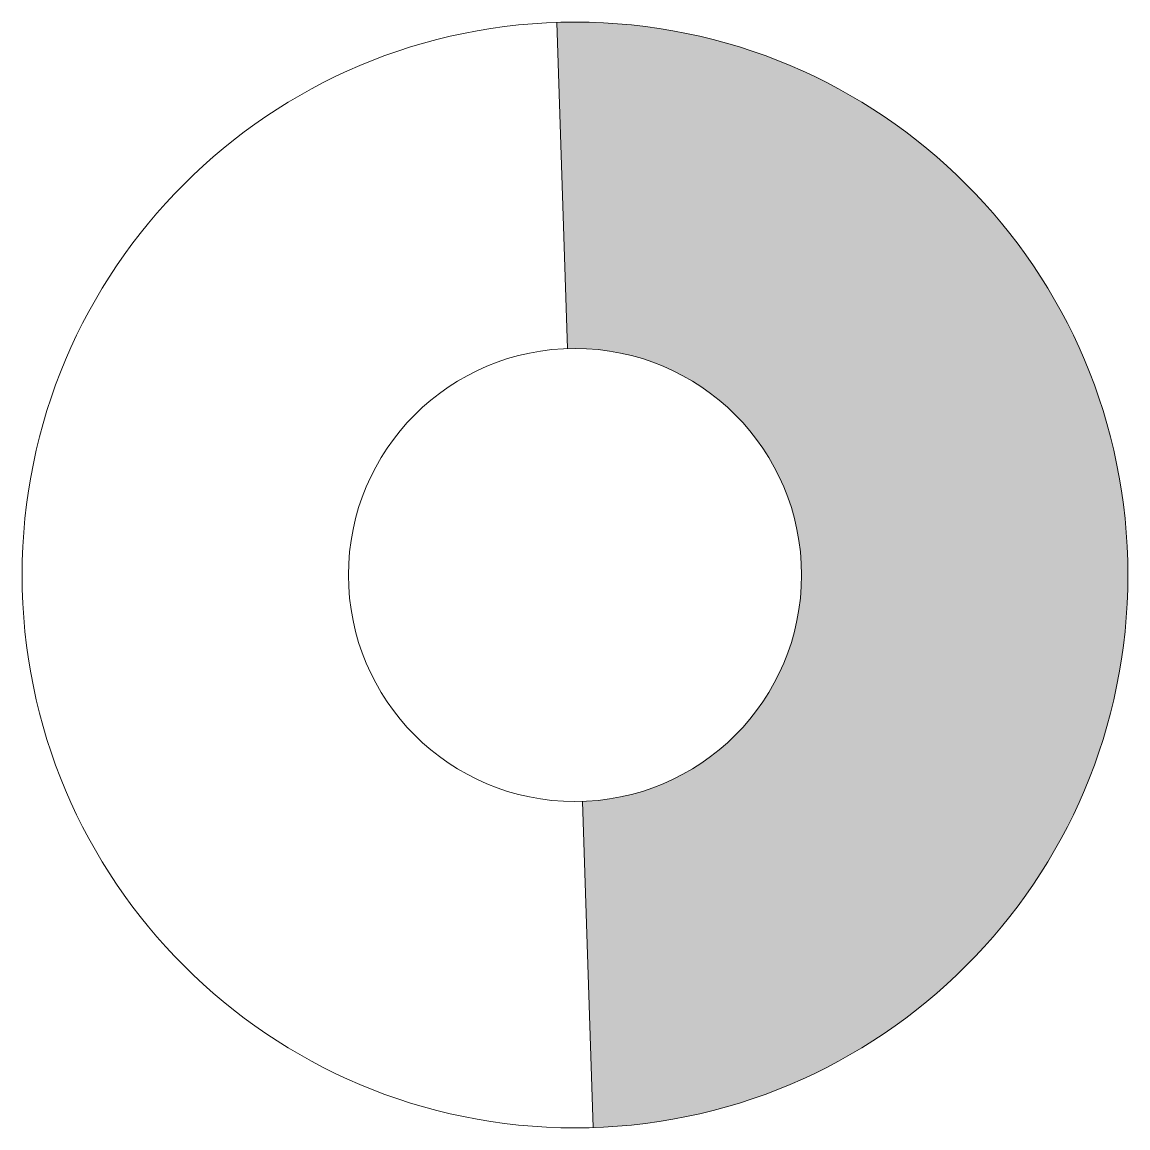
# Model space of a CAD drawing. Header units: millimetres. Extents: x -1.5 to 1.5, y -1.5 to 1.5.
import ezdxf

# ---------------------------------------------------------------- set-up
doc = ezdxf.new("R2010")
doc.units = ezdxf.units.MM
doc.layers.add('POSTE', color=3, linetype='Continuous', lineweight=13)

msp = doc.modelspace()

# ---------------------------------------------------------------- hatches: boundary and pattern name
at = {"layer": 'POSTE', "linetype": 'ByBlock'}
h = msp.add_hatch(color=256, dxfattribs=at)
h.dxf.hatch_style = 1
h.paths.add_polyline_path([(1.5, 0, 0.423942), (-0.0496, 1.4992), (-0.0203, 0.6143, -0.423942), (0.6147, 0, -0.404552), (0.0203, -0.6143), (0.0496, -1.4992, 0.404552)])

# ---------------------------------------------------------------- linework, layer by layer
for p, q in [((-0.0496, 1.4992), (-0.0203, 0.6143)), ((0.0203, -0.6143), (0.0496, -1.4992))]:
    msp.add_line(p, q, dxfattribs=at)
for radius in [1.5, 0.6147]:
    msp.add_circle((0, 0), radius, dxfattribs=at)

doc.saveas('drawing.dxf')
